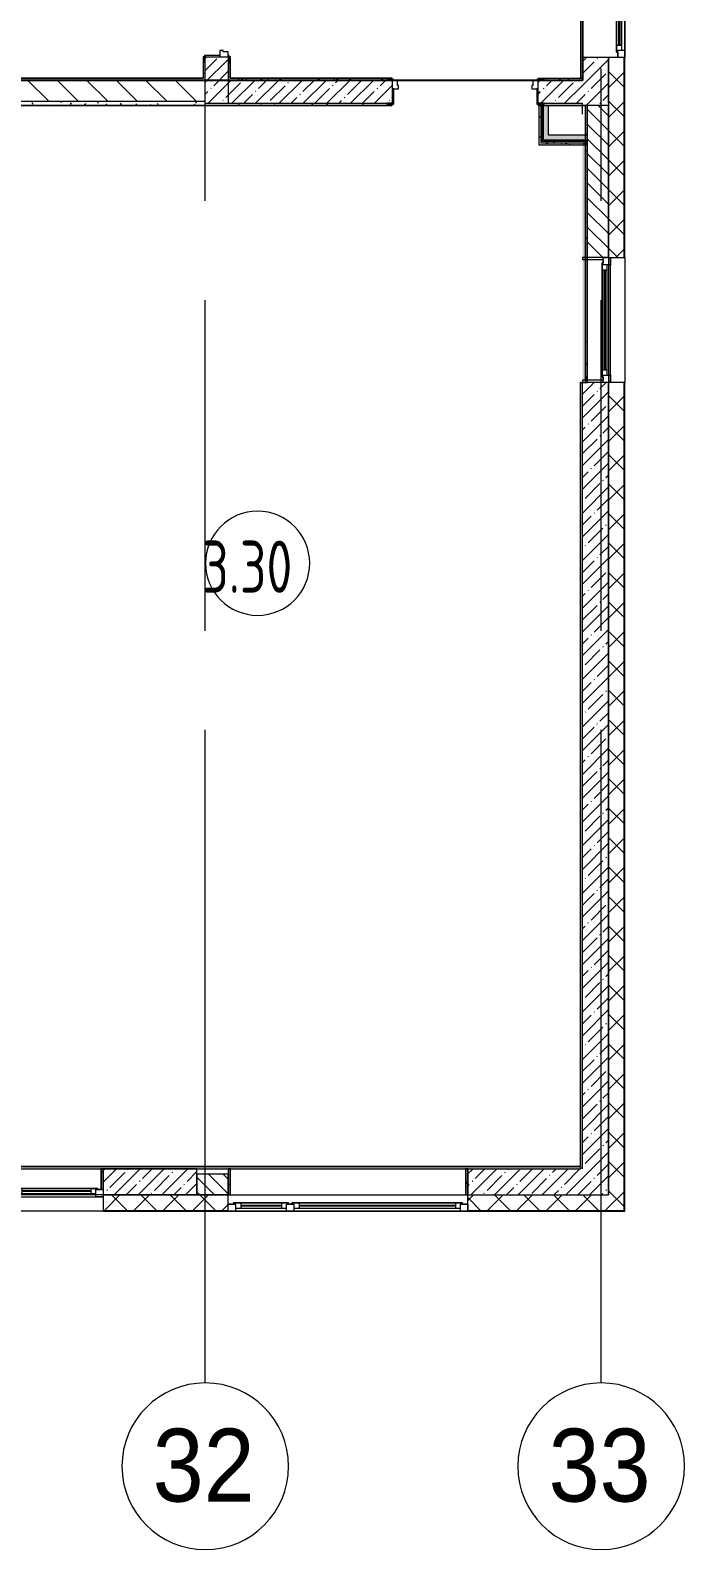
# Model space of a CAD drawing. Header units: millimetres. Extents: x -625 to 415037, y -3642 to 102118.
# Drawn here: x 408758 to 415037, y -3506 to 11080 of the extents above; entities that cross this region are included whole.
import ezdxf

# ---------------------------------------------------------------- set-up
doc = ezdxf.new("R2010")
doc.units = ezdxf.units.MM
doc.linetypes.add('Осевая', pattern=[6350, 1270, -952.5, 3175, -952.5])
for name, color, linetype, lineweight in [('A-AREA-IDEN', 7, 'Continuous', 9), ('A-GLAZ', 7, 'Continuous', 9), ('A-GLAZ-1', 7, 'Continuous', 5), ('A-WALL', 7, 'Continuous', 5), ('I-WALL', 7, 'Continuous', 5), ('S-COLS', 7, 'Continuous', 9), ('S-COLS-1', 7, 'Continuous', 5), ('Оси', 7, 'Continuous', 9), ('Оси-1', 7, 'Continuous', 20), ('Оси-2', 7, 'Осевая', 9)]:
    doc.layers.add(name, color=color, linetype=linetype, lineweight=lineweight)
doc.layers.add('A-AREA-PATT-3', color=7, linetype='Continuous', lineweight=5, true_color=0xe6fae8, transparency=1)
for name, color, linetype, lineweight, true_color in [('A-DOOR-1', 7, 'Continuous', 5, 0xc0c0c0), ('A-DOOR-FRAM-1', 7, 'Continuous', 5, 0xc0c0c0), ('A-WALL-1', 9, 'Continuous', 5, 0x808080), ('A-WALL-FNSH-1', 9, 'Continuous', 5, 0x808080)]:
    doc.layers.add(name, color=color, linetype=linetype, lineweight=lineweight, true_color=true_color)
doc.layers.get('A-DOOR-1').off()
doc.styles.add('Arial', font='arial.ttf', dxfattribs={"width": 0.9, "height": 700})
doc.styles.add('СПДС', font='ГОСТ тип А.ttf', dxfattribs={"width": 0.9})
pattern_1 = [(135, (289227.4, 1e-08), (-70.71068, -70.71068), [])]
pattern_2 = [(45, (289227.4, 1e-08), (-114.04925, 114.04925), []), (45, (289341.45, 1e-08), (-114.04925, 114.04925), [201.612, -40.322, 6.706, -33.617])]
pattern_3 = [(45, (289227.4, 1e-08), (-141.42136, 141.42136), []), (135, (289227.4, 1e-08), (-141.42136, -141.42136), [])]
pattern_4 = [(0, (289227.4, 1e-08), (243.84, 60.96), [20.117, -162.763, 20.117, -162.763, -975.36]), (0, (289227.4, 1e-08), (243.84, 60.96), [-365.76, 20.117, -345.643, 20.117, -162.763, -426.72]), (0, (289227.4, 1e-08), (243.84, 60.96), [-914.4, 20.117, -101.803, 20.117, -284.683]), (120, (289318.84, 30.48), (-174.71291, 180.691634), [20.117, -162.763, 20.117, -162.763, -975.36]), (120, (289318.84, 30.48), (-174.71291, 180.691634), [-365.76, 20.117, -345.643, 20.117, -162.763, -426.72]), (120, (289318.84, 30.48), (-174.71291, 180.691634), [-914.4, 20.117, -101.803, 20.117, -284.683]), (240, (289349.32, 152.4), (-69.12709, -241.651634), [20.117, -162.763, 20.117, -162.763, -975.36]), (240, (289349.32, 152.4), (-69.12709, -241.651634), [-365.76, 20.117, -345.643, 20.117, -162.763, -426.72]), (240, (289349.32, 152.4), (-69.12709, -241.651634), [-914.4, 20.117, -101.803, 20.117, -284.683])]
pattern_5 = [(45, (289227.4, 1e-08), (-212.132, 212.132), []), (135, (289227.4, 1e-08), (-212.132, -212.132), [])]

# ---------------------------------------------------------------- blocks, each defined once
blk = doc.blocks.new('120_Окно_СКБ_1Ст - 120_Окно_СКБ_1Ст 1200х2500_h_ с форточкой 3-24161067-Объем проектирования 3 этажа')
at = {"layer": 'A-GLAZ'}
for p, q in [((-600, -127), (-600, -57)), ((-600, -57), (-530, -57)), ((-530, -127), (-600, -127)), ((-530, -127), (-550, -127)), ((-550, -127), (-550, -137)), ((-550, -137), (550, -137)), ((550, -137), (-550, -137)), ((-530, -57), (-530, -127)), ((530, -87), (-530, -87)), ((-530, -87), (-530, -127)), ((-480, -137), (-480, -87)), ((480, -137), (480, -87)), ((530, -127), (530, -57)), ((530, -57), (600, -57)), ((530, -127), (530, -87)), ((600, -127), (530, -127)), ((550, -127), (530, -127)), ((550, -137), (550, -127)), ((600, -57), (600, -127))]:
    blk.add_line(p, q, dxfattribs=at)
at = {"layer": 'A-GLAZ-1'}
for p, q in [((600, -57), (-600, -57)), ((-580, -127), (-550, -127)), ((-480, -107), (480, -107)), ((480, -117), (-480, -117)), ((550, -127), (579, -127))]:
    blk.add_line(p, q, dxfattribs=at)
blk = doc.blocks.new('110_Дверь_СКБ_2Ст - Д-5_п_ Из игровой в коридор-32679362-Объем проектирования 3 этажа')
at = {"layer": 'A-DOOR-FRAM-1'}
for p, q in [((-672, 118), (-742, 118)), ((-742, 118), (-742, 110)), ((-742, 110), (-672, 110)), ((-638, 110), (-688, 110)), ((-688, 110), (-688, 30)), ((-688, 30), (-628, 30)), ((-672, 30), (-688, 30)), ((-688, 30), (-688, -110)), ((-672, 110), (-672, 118)), ((-672, -110), (-672, 30)), ((-638, 60), (-638, 110)), ((-628, 60), (-638, 60)), ((-628, 30), (-628, 60)), ((662, 60), (652, 60)), ((652, 60), (652, 30)), ((652, 30), (712, 30)), ((662, 110), (662, 60)), ((712, 110), (662, 110)), ((768, 118), (698, 118)), ((698, 118), (698, 110)), ((698, 110), (768, 110)), ((712, 30), (698, 30)), ((698, 30), (698, -110)), ((712, 30), (712, 110)), ((712, -110), (712, 30)), ((768, 110), (768, 118)), ((-672, -110), (-742, -110)), ((-742, -110), (-742, -118)), ((-742, -118), (-672, -118)), ((-688, -110), (-672, -110)), ((-672, -118), (-672, -110)), ((698, -110), (712, -110)), ((768, -110), (698, -110)), ((698, -110), (698, -118)), ((698, -118), (768, -118)), ((768, -118), (768, -110))]:
    blk.add_line(p, q, dxfattribs=at)
blk = doc.blocks.new('110_Дверь_СКБ_2Ст - Д-1_л_Лестничная клетка EIS60 2-32142534-Объем проектирования 3 этажа')
at = {"layer": 'A-DOOR-FRAM-1'}
for p, q in [((-672, 118), (-742, 118)), ((-742, 118), (-742, 110)), ((-742, 110), (-672, 110)), ((-638, 110), (-688, 110)), ((-688, 110), (-688, 30)), ((-688, 30), (-628, 30)), ((-672, 30), (-688, 30)), ((-688, 30), (-688, -110)), ((-672, 110), (-672, 118)), ((-672, -110), (-672, 30)), ((-638, 60), (-638, 110)), ((-628, 60), (-638, 60)), ((-628, 30), (-628, 60)), ((662, 60), (652, 60)), ((652, 60), (652, 30)), ((652, 30), (712, 30)), ((662, 110), (662, 60)), ((712, 110), (662, 110)), ((768, 118), (698, 118)), ((698, 118), (698, 110)), ((698, 110), (768, 110)), ((712, 30), (698, 30)), ((698, 30), (698, -110)), ((712, 30), (712, 110)), ((712, -110), (712, 30)), ((768, 110), (768, 118)), ((-672, -110), (-742, -110)), ((-742, -110), (-742, -118)), ((-742, -118), (-672, -118)), ((-688, -110), (-672, -110)), ((-672, -118), (-672, -110)), ((698, -110), (712, -110)), ((768, -110), (698, -110)), ((698, -110), (698, -118)), ((698, -118), (768, -118)), ((768, -118), (768, -110))]:
    blk.add_line(p, q, dxfattribs=at)
blk = doc.blocks.new('120_Окно_СКБ_2Ст_Фрамуга сверху - 120_Окно_СКБ_2Ст_2300х2500_h_ ДОО-22877115-Объем проектирования 3 этажа')
at = {"layer": 'A-GLAZ'}
for p, q in [((-1150, 13), (-1150, 83)), ((-1150, 83), (-1080, 83)), ((-1080, 13), (-1150, 13)), ((-1080, 13), (-1100, 13)), ((-1100, 13), (-1100, 3)), ((-1100, 3), (540, 3)), ((540, 3), (-1100, 3)), ((-1080, 83), (-1080, 13)), ((520, 53), (-1080, 53)), ((-1080, 53), (-1080, 13)), ((-1030, 3), (-1030, 53)), ((470, 3), (470, 53)), ((520, 13), (520, 83)), ((520, 83), (590, 83)), ((520, 13), (520, 53)), ((590, 13), (520, 13)), ((540, 13), (520, 13)), ((540, 3), (540, 13)), ((590, 13), (570, 13)), ((570, 13), (570, 3)), ((570, 3), (1100, 3)), ((1100, 3), (570, 3)), ((590, 83), (590, 13)), ((1080, 53), (590, 53)), ((590, 53), (590, 13)), ((640, 3), (640, 53)), ((1030, 3), (1030, 53)), ((1080, 13), (1080, 83)), ((1080, 83), (1150, 83)), ((1080, 13), (1080, 53)), ((1150, 13), (1080, 13)), ((1100, 13), (1080, 13)), ((1100, 3), (1100, 13)), ((1150, 83), (1150, 13))]:
    blk.add_line(p, q, dxfattribs=at)
at = {"layer": 'A-GLAZ-1'}
for p, q in [((1150, 83), (-1150, 83)), ((-1150, 13), (-1100, 13)), ((-1080, 83), (1080, 83)), ((-1030, 33), (470, 33)), ((470, 23), (-1030, 23)), ((540, 13), (570, 13)), ((540, 13), (570, 13)), ((640, 33), (1030, 33)), ((1030, 23), (640, 23)), ((1100, 13), (1150, 13))]:
    blk.add_line(p, q, dxfattribs=at)
blk = doc.blocks.new('120_Окно_СКБ_1Ст - 120_Окно_СКБ_1Ст 900х2500_h_ с форточкой-V554-Объем проектирования 3 этажа')
at = {"layer": 'A-GLAZ'}
for p, q in [((-450, -127), (-450, -57)), ((-450, -57), (-380, -57)), ((-380, -127), (-450, -127)), ((-380, -127), (-400, -127)), ((-400, -127), (-400, -137)), ((-400, -137), (400, -137)), ((400, -137), (-400, -137)), ((-380, -57), (-380, -127)), ((380, -87), (-380, -87)), ((-380, -87), (-380, -127)), ((-330, -137), (-330, -87)), ((330, -137), (330, -87)), ((380, -127), (380, -57)), ((380, -57), (450, -57)), ((380, -127), (380, -87)), ((450, -127), (380, -127)), ((400, -127), (380, -127)), ((400, -137), (400, -127)), ((450, -57), (450, -127))]:
    blk.add_line(p, q, dxfattribs=at)
at = {"layer": 'A-GLAZ-1'}
for p, q in [((450, -57), (-450, -57)), ((-430, -127), (-400, -127)), ((-330, -107), (330, -107)), ((330, -117), (-330, -117)), ((400, -127), (430, -127))]:
    blk.add_line(p, q, dxfattribs=at)
blk = doc.blocks.new('120_Окно_СКБ_2Ст_Фрамуга сверху - 120_Окно_СКБ_2Ст_2300х2500_h_ ДОО 2-24160916-Объем проектирования 3 этажа')
at = {"layer": 'A-GLAZ'}
for p, q in [((-1150, 13), (-1150, 83)), ((-1150, 83), (-1080, 83)), ((-1080, 13), (-1150, 13)), ((-1080, 83), (-1080, 13)), ((-590, 13), (-590, 83)), ((-590, 83), (-520, 83)), ((-520, 13), (-590, 13)), ((-520, 13), (-540, 13)), ((-540, 13), (-540, 3)), ((-540, 3), (1100, 3)), ((1100, 3), (-540, 3)), ((-520, 83), (-520, 13)), ((1080, 53), (-520, 53)), ((-520, 53), (-520, 13)), ((-470, 3), (-470, 53)), ((1030, 3), (1030, 53)), ((1080, 13), (1080, 83)), ((1080, 83), (1150, 83)), ((1080, 13), (1080, 53)), ((1150, 13), (1080, 13)), ((1100, 13), (1080, 13)), ((1100, 3), (1100, 13)), ((1150, 83), (1150, 13))]:
    blk.add_line(p, q, dxfattribs=at)
at = {"layer": 'A-GLAZ-1'}
for p, q in [((1150, 83), (-1150, 83)), ((-1150, 13), (-540, 13)), ((-1080, 83), (1080, 83)), ((-590, 53), (-1080, 53)), ((-590, 43), (-1080, 43)), ((-1080, 13), (-540, 13)), ((-470, 33), (1030, 33)), ((1030, 23), (-470, 23)), ((1100, 13), (1150, 13))]:
    blk.add_line(p, q, dxfattribs=at)
blk = doc.blocks.new('Ось сетки - D8-29747960-Объем проектирования 3 этажа')
at = {"layer": 'Оси-1'}
for start, end in [(360, 180), (180, 360)]:
    blk.add_arc((0, 0), 4, start, end, dxfattribs=at)
blk = doc.blocks.new('Марка_Помещения - Номер-25198446-Объем проектирования 3 этажа')
at = {"layer": 'A-AREA-IDEN'}
for start, end in [(360, 180), (180, 360)]:
    blk.add_arc((0, 0), 2.5, start, end, dxfattribs=at)

msp = doc.modelspace()

# ---------------------------------------------------------------- hatches: boundary and pattern name
at = {"layer": 'A-AREA-PATT-3'}
h = msp.add_hatch(color=256, dxfattribs=at)
h.paths.add_polyline_path([(414037, 10621), (414047, 10621), (414047, 14911), (414037, 14911), (414037, 10630)])
h.paths.add_polyline_path([(412207, 13750), (412507, 13750), (412507, 17350), (412207, 17350), (412207, 13963)])
h.paths.add_polyline_path([(411577, 15137), (411571, 15137), (411573, 15142), (411576, 15143), (411577, 15140)])
h.paths.add_polyline_path([(411897, 13909), (411967, 13909), (411967, 13926), (411985, 13926), (411985, 13934), (412037, 13934), (412037, 13954), (411985, 13954), (411985, 15026), (411967, 15026), (411967, 15044), (411577, 15044), (411575, 15273), (411570, 15275), (411568, 15275), (411458, 15273), (411457, 15271), (411457, 15044), (411067, 15044), (411067, 15026), (411049, 15026), (411049, 13954), (410997, 13954), (410997, 13934), (411049, 13934), (411049, 13926), (411067, 13926), (411067, 13909), (411776, 13909)])
h.paths.add_polyline_path([(411463, 15115), (411463, 15137), (411457, 15137), (411459, 15143), (411463, 15141), (411463, 15115)])
h.paths.add_polyline_path([(411571, 15143), (411573, 15145), (411571, 15143)])
msp.add_hatch(color=256, dxfattribs=at).paths.add_polyline_path([(414072, 7701), (414087, 7701), (414087, 9990), (413647, 9990), (413647, 10360), (413637, 10360), (413637, 9980), (414057, 9980), (414058, 7701)])
at = {"layer": 'A-WALL'}
h = msp.add_hatch(dxfattribs=at)
h.set_pattern_fill('FP_24', color=256, style=0, pattern_type=2)
h.set_pattern_definition(pattern_3)
h.paths.add_polyline_path([(414310, -250), (414457, -250), (414457, 7700), (414307, 7700), (414307, -250)])
h.paths.add_polyline_path([(414457, 8900), (414457, 10820), (414307, 10820), (414307, 8900)])
h.paths.add_polyline_path([(414307, 13120), (414457, 13120), (414457, 21400), (414307, 21400), (414307, 13150)])
h = msp.add_hatch(dxfattribs=at)
h.set_pattern_fill('FP_2', color=256, style=0, pattern_type=2)
h.set_pattern_definition(pattern_1)
h.paths.add_polyline_path([(414307, 7700), (414307, 7701), (414255, 7700)])
h.paths.add_polyline_path([(414176, 8900), (414307, 8900), (414307, 10360), (414107, 10360), (414107, 8900), (414138, 8900)])
h = msp.add_hatch(dxfattribs=at)
h.set_pattern_fill('FP_2', color=256, style=0, pattern_type=2)
h.set_pattern_definition(pattern_1)
h.paths.add_polyline_path([(394407, -100), (395457, -100), (395457, 100), (394407, 100)])
h.paths.add_polyline_path([(399057, -100), (399057, 100), (398157, 100), (398157, -100), (398998, -100)])
h.paths.add_polyline_path([(399957, -100), (400857, -100), (400857, 100), (399957, 100), (399957, 21)])
h.paths.add_polyline_path([(381157, -100), (381957, -100), (381957, 100), (381157, 100), (381157, -48)])
h.paths.add_polyline_path([(410657, -100), (410657, 100), (410357, 100), (410357, -100)])
h.paths.add_polyline_path([(408513, -100), (408557, -100), (408557, 100), (408057, 99), (408057, -100)])
h.paths.add_polyline_path([(383757, -100), (384007, -100), (384007, 100), (383757, 100), (383757, -77)])
h.paths.add_polyline_path([(386307, -100), (387357, -100), (387357, 100), (386307, 100)])
h.paths.add_polyline_path([(390837, -100), (390957, -100), (390957, 100), (390057, 100), (390057, -100), (390797, -100)])
h.paths.add_polyline_path([(405207, -100), (406257, -100), (406257, 100), (405207, 100), (405207, 2)])
h.paths.add_polyline_path([(391857, -100), (392107, -100), (392107, 100), (391857, 100), (391857, 50)])
h.paths.add_polyline_path([(402657, -100), (402907, -100), (402907, 100), (402657, 100), (402657, -84)])
h = msp.add_hatch(dxfattribs=at)
h.set_pattern_fill('FP_24', color=256, style=0, pattern_type=2)
h.set_pattern_definition(pattern_3)
h.paths.add_polyline_path([(414305, -250), (414307, -250), (414307, -100), (412957, -100), (412957, -250), (414057, -250)])
h.paths.add_polyline_path([(410357, -250), (410657, -250), (410657, -100), (409457, -100), (409457, -250), (409601, -250)])
h.paths.add_polyline_path([(408513, -250), (408557, -250), (408557, -100), (407157, -100), (407157, -250), (408057, -250)])
h.paths.add_polyline_path([(406257, -250), (406257, -100), (405207, -100), (405207, -250)])
h.paths.add_polyline_path([(401986, -250), (402907, -250), (402907, -100), (401757, -100), (401757, -250)])
h.paths.add_polyline_path([(399957, -250), (400857, -250), (400857, -100), (399957, -100), (399957, -231)])
h.paths.add_polyline_path([(396548, -250), (397257, -250), (397257, -100), (396357, -100), (396357, -250)])
h.paths.add_polyline_path([(398998, -250), (399057, -250), (399057, -100), (398157, -100), (398157, -250), (398995, -250)])
h.paths.add_polyline_path([(395457, -250), (395457, -100), (394407, -100), (394407, -250), (394930, -250)])
h.paths.add_polyline_path([(390057, -250), (392107, -250), (392107, -100), (390057, -100)])
h.paths.add_polyline_path([(386758, -250), (387357, -250), (387357, -100), (386307, -100), (386307, -250)])
h.paths.add_polyline_path([(388933, -250), (389157, -250), (389157, -100), (388257, -100), (388257, -250)])
h.paths.add_polyline_path([(378513, -250), (380257, -250), (380257, -100), (378437, -100), (378437, -250), (378501, -250)])
h.paths.add_polyline_path([(381157, -250), (381957, -250), (381957, -100), (381157, -100)])
h.paths.add_polyline_path([(384007, -250), (384007, -100), (382857, -100), (382857, -250), (383805, -250)])
at = {"layer": 'I-WALL'}
h = msp.add_hatch(dxfattribs=at)
h.set_pattern_fill('FP_1', color=256, style=0, pattern_type=2)
h.set_pattern_definition(pattern_2)
h.paths.add_polyline_path([(414107, 10360), (414307, 10360), (414307, 10820), (414057, 10820), (414057, 10360), (414105, 10360)])
h.paths.add_polyline_path([(414058, 13120), (414307, 13120), (414307, 21400), (414057, 21400), (414057, 13120)])
h = msp.add_hatch(dxfattribs=at)
h.set_pattern_fill('FP_1', color=256, style=0, pattern_type=2)
h.set_pattern_definition(pattern_2)
h.paths.add_polyline_path([(410657, 10380), (410657, 10825), (410437, 10825), (410437, 10380)])
h.paths.add_polyline_path([(410437, 12225), (410657, 12225), (410657, 13400), (410437, 13400), (410437, 12250)])
h.paths.add_polyline_path([(410437, 13900), (410657, 13900), (410657, 18600), (410437, 18600), (410437, 13920)])
h.paths.add_polyline_path([(410457, 19100), (410657, 19100), (410657, 19110), (410457, 19101), (410457, 19110), (410437, 19110), (410437, 19100)])
h = msp.add_hatch(dxfattribs=at)
h.set_pattern_fill('FP_191', color=256, style=0, pattern_type=2)
h.set_pattern_definition(pattern_4)
h.paths.add_polyline_path([(410677, 10600), (410677, 10825), (410665, 10825), (410665, 10770), (410657, 10770), (410657, 10600), (410663, 10600)])
h.paths.add_polyline_path([(410677, 12225), (410677, 18829), (410657, 18830), (410658, 12280), (410665, 12280), (410665, 12225)])
h = msp.add_hatch(dxfattribs=at)
h.set_pattern_fill('FP_191', color=256, style=0, pattern_type=2)
h.set_pattern_definition(pattern_4)
h.paths.add_polyline_path([(414037, 10620), (414057, 10621), (414057, 18830), (414037, 18830), (414037, 10621)])
h = msp.add_hatch(dxfattribs=at)
h.set_pattern_fill('FP_191', color=256, style=0, pattern_type=2)
h.set_pattern_definition(pattern_4)
h.paths.add_polyline_path([(410437, 10620), (410437, 10770), (410429, 10770), (410429, 10825), (410417, 10825), (410417, 10620)])
h.paths.add_polyline_path([(410429, 12225), (410432, 12280), (410437, 12280), (410437, 12430), (410417, 12430), (410417, 12225), (410422, 12225)])
h = msp.add_hatch(dxfattribs=at)
h.set_pattern_fill('FP_191', color=256, style=0, pattern_type=2)
h.set_pattern_definition(pattern_4)
h.paths.add_polyline_path([(410416, 10600), (410437, 10600), (410416, 10620), (400407, 10620), (400407, 10608), (400437, 10608), (400437, 10600), (409601, 10600)])
h.paths.add_polyline_path([(390056, 10600), (392842, 10600), (392842, 10608), (392872, 10608), (392872, 10620), (390057, 10620), (390056, 10602)])
h.paths.add_polyline_path([(410437, 10600), (410437, 10620), (410417, 10620), (410427, 10610)])
h.paths.add_polyline_path([(394352, 10600), (396877, 10600), (396877, 10608), (396932, 10608), (396932, 10620), (394322, 10620), (394322, 10608), (394352, 10608), (394352, 10600)])
h.paths.add_polyline_path([(398387, 10600), (399427, 10600), (399427, 10608), (399457, 10608), (399457, 10620), (398332, 10620), (398332, 10608), (398387, 10608), (398387, 10601)])
h = msp.add_hatch(dxfattribs=at)
h.set_pattern_fill('FP_23', color=256, style=0, pattern_type=2)
h.set_pattern_definition([(135, (289227.4, 1e-08), (-141.42136, -141.42136), [])])
h.paths.add_polyline_path([(408557, 10400), (410437, 10400), (410437, 10600), (408557, 10600)])
h.paths.add_polyline_path([(399358, 10400), (399457, 10400), (399457, 10600), (398332, 10600), (398332, 10400), (399357, 10400)])
h.paths.add_polyline_path([(400536, 10400), (401157, 10400), (401157, 10600), (400407, 10600), (400407, 10400), (400457, 10400)])
h.paths.add_polyline_path([(396932, 10400), (396932, 10600), (396577, 10600), (396578, 10400), (396908, 10400)])
h = msp.add_hatch(dxfattribs=at)
h.set_pattern_fill('FP_1', color=256, style=0, pattern_type=2)
h.set_pattern_definition(pattern_2)
h.paths.add_polyline_path([(414057, 10380), (414057, 10600), (413632, 10600), (413632, 10380), (414036, 10380)])
h.paths.add_polyline_path([(412232, 10380), (412232, 10600), (410657, 10600), (410657, 10380), (412207, 10380)])
h = msp.add_hatch(dxfattribs=at)
h.set_pattern_fill('FP_191', color=256, style=0, pattern_type=2)
h.set_pattern_definition(pattern_4)
h.paths.add_polyline_path([(414030, 10600), (414057, 10600), (414036, 10620), (413632, 10620), (413632, 10608), (413687, 10608), (413687, 10600), (413952, 10600)])
h.paths.add_polyline_path([(412177, 10600), (412177, 10608), (412232, 10608), (412232, 10620), (410678, 10620), (410678, 10600), (411333, 10600)])
h.paths.add_polyline_path([(414057, 10600), (414057, 10620), (414037, 10620), (414046, 10611)])
h = msp.add_hatch(dxfattribs=at)
h.set_pattern_fill('FP_191', color=256, style=0, pattern_type=2)
h.set_pattern_definition(pattern_4)
h.paths.add_polyline_path([(410416, 10360), (410417, 10360), (410416, 10400), (408557, 10400), (408557, 10380), (408578, 10360), (409601, 10360)])
h.paths.add_polyline_path([(408557, 10360), (408577, 10360), (408557, 10380)])
h = msp.add_hatch(dxfattribs=at)
h.set_pattern_fill('FP_191', color=256, style=0, pattern_type=2)
h.set_pattern_definition(pattern_4)
h.paths.add_polyline_path([(414036, 10360), (414057, 10360), (414057, 10380), (413687, 10378), (413687, 10372), (413682, 10372), (413682, 10360), (413952, 10360)])
h.paths.add_polyline_path([(410437, 10360), (412232, 10360), (412232, 10372), (412177, 10372), (412177, 10380), (410437, 10380)])
h.paths.add_polyline_path([(413637, 10360), (413637, 10372), (413632, 10372), (413632, 10360)])
h = msp.add_hatch(dxfattribs=at)
h.set_pattern_fill('FP_191', color=256, style=0, pattern_type=2)
h.set_pattern_definition(pattern_4)
h.paths.add_polyline_path([(413654, 10000), (413657, 10000), (413657, 10372), (413637, 10372), (413637, 10000), (413647, 10000)])
h = msp.add_hatch(dxfattribs=at)
h.set_pattern_fill('FP_192', color=256, style=0, pattern_type=2)
h.set_pattern_definition(pattern_5)
h.paths.add_polyline_path([(413670, 10000), (413670, 10372), (413657, 10372), (413657, 10000)])
h = msp.add_hatch(dxfattribs=at)
h.set_pattern_fill('FP_192', color=256, style=0, pattern_type=2)
h.set_pattern_definition(pattern_5)
h.paths.add_polyline_path([(413670, 10013), (413682, 10013), (413682, 10372), (413670, 10372), (413670, 10075)])
for points in [[(413682, 10025), (413732, 10025), (413732, 10360), (413682, 10360), (413682, 10277)], [(414087, 10025), (414087, 10075), (413732, 10075), (413732, 10025), (414086, 10025)]]:
    msp.add_hatch(color=256, dxfattribs=at).paths.add_polyline_path(points)
h = msp.add_hatch(dxfattribs=at)
h.set_pattern_fill('FP_191', color=256, style=0, pattern_type=2)
h.set_pattern_definition(pattern_4)
h.paths.add_polyline_path([(414087, 7701), (414107, 7701), (414107, 10360), (414087, 10360), (414087, 7714)])
h = msp.add_hatch(dxfattribs=at)
h.set_pattern_fill('FP_191', color=256, style=0, pattern_type=2)
h.set_pattern_definition(pattern_4)
h.paths.add_polyline_path([(414057, 9980), (414087, 9981), (414087, 10000), (413637, 10000), (413637, 9980), (414044, 9980)])
h = msp.add_hatch(dxfattribs=at)
h.set_pattern_fill('FP_192', color=256, style=0, pattern_type=2)
h.set_pattern_definition(pattern_5)
h.paths.add_polyline_path([(414057, 10000), (414087, 10000), (414087, 10013), (413670, 10013), (413670, 10000), (414055, 10000)])
h = msp.add_hatch(dxfattribs=at)
h.set_pattern_fill('FP_192', color=256, style=0, pattern_type=2)
h.set_pattern_definition(pattern_5)
h.paths.add_polyline_path([(414057, 10013), (414087, 10013), (414086, 10025), (413682, 10025), (413682, 10013), (414054, 10013)])
h = msp.add_hatch(dxfattribs=at)
h.set_pattern_fill('FP_191', color=256, style=0, pattern_type=2)
h.set_pattern_definition(pattern_4)
h.paths.add_polyline_path([(414087, 8880), (414087, 8900), (414058, 8900), (414058, 8880), (414087, 8880)])
h.paths.add_polyline_path([(414245, 8880), (414255, 8880), (414255, 8900), (414107, 8900), (414107, 8880), (414178, 8880)])
h = msp.add_hatch(dxfattribs=at)
h.set_pattern_fill('FP_191', color=256, style=0, pattern_type=2)
h.set_pattern_definition(pattern_4)
h.paths.add_polyline_path([(414057, 160), (414057, 7700), (414037, 7700), (414037, 171), (414056, 161)])
h.paths.add_polyline_path([(414057, 160), (414037, 170), (414037, 160), (414056, 160)])
h = msp.add_hatch(dxfattribs=at)
h.set_pattern_fill('FP_191', color=256, style=0, pattern_type=2)
h.set_pattern_definition(pattern_4)
h.paths.add_polyline_path([(414057, 7701), (414087, 7701), (414087, 7721), (414057, 7721)])
h.paths.add_polyline_path([(414245, 7701), (414255, 7701), (414255, 7721), (414107, 7721), (414107, 7701), (414160, 7701)])
h = msp.add_hatch(dxfattribs=at)
h.set_pattern_fill('FP_1', color=256, style=0, pattern_type=2)
h.set_pattern_definition(pattern_2)
h.paths.add_polyline_path([(414307, -100), (414307, 7700), (414085, 7700), (414057, 7688), (414057, -100)])
h.paths.add_polyline_path([(414057, 7688), (414086, 7701), (414057, 7700)])
h = msp.add_hatch(dxfattribs=at)
h.set_pattern_fill('FP_191', color=256, style=0, pattern_type=2)
h.set_pattern_definition(pattern_4)
h.paths.add_polyline_path([(413990, 150), (414037, 150), (414037, 170), (398998, 170), (398998, 150), (413952, 150)])
h = msp.add_hatch(dxfattribs=at)
h.set_pattern_fill('FP_191', color=256, style=0, pattern_type=2)
h.set_pattern_definition(pattern_4)
h.paths.add_polyline_path([(409437, -48), (409457, -48), (409456, 150), (409437, 150), (409437, -38)])
h = msp.add_hatch(dxfattribs=at)
h.set_pattern_fill('FP_191', color=256, style=0, pattern_type=2)
h.set_pattern_definition(pattern_4)
h.paths.add_polyline_path([(410677, -100), (410677, 150), (410657, 150), (410657, -100)])
h = msp.add_hatch(dxfattribs=at)
h.set_pattern_fill('FP_191', color=256, style=0, pattern_type=2)
h.set_pattern_definition(pattern_4)
h.paths.add_polyline_path([(412957, -100), (412956, 150), (412937, 148), (412937, -100)])
h = msp.add_hatch(dxfattribs=at)
h.set_pattern_fill('FP_1', color=256, style=0, pattern_type=2)
h.set_pattern_definition(pattern_2)
h.paths.add_polyline_path([(414049, -100), (414057, -100), (414057, 150), (412957, 150), (412957, -100), (414037, -100)])
at = {"layer": 'S-COLS-1'}
h = msp.add_hatch(dxfattribs=at)
h.set_pattern_fill('FP_1', color=256, style=0, pattern_type=2)
h.set_pattern_definition(pattern_2)
h.paths.add_polyline_path([(410357, -100), (410357, 150), (409457, 150), (409457, -100), (409601, -100)])

# ---------------------------------------------------------------- linework, layer by layer
msp.add_lwpolyline([(414057, 10600), (374197, 10600), (374197, 13400), (414057, 13400)], close=True)
at = {"layer": 'A-WALL'}
for p, q in [((414057, 18850), (414057, 10600)), ((414465, 13120), (414465, 10820)), ((410677, 10620), (410677, 10825)), ((414307, 10820), (414307, 7701)), ((414307, 10380), (414307, 10820)), ((414457, 8900), (414457, 10820)), ((414460, 8900), (414460, 10820)), ((410437, 10380), (410437, 10770)), ((400407, 10620), (410417, 10620)), ((410657, 10600), (412177, 10600)), ((410677, 10620), (412232, 10620)), ((410678, 10620), (410678, 10621)), ((413632, 10620), (414037, 10620)), ((414057, 10600), (413687, 10600)), ((410437, 10380), (412177, 10380)), ((413670, 10013), (413670, 10372)), ((413682, 10025), (413682, 10372)), ((413687, 10380), (414057, 10380)), ((414057, 10360), (414057, 10380)), ((414307, 10360), (414087, 10360)), ((414087, 7700), (414087, 10360)), ((414307, 8900), (414307, 10360)), ((414107, 10013), (413670, 10013)), ((414107, 10025), (413682, 10025)), ((414465, 8900), (414465, 7700)), ((414037, 170), (414037, 7701)), ((414107, 7701), (414107, 7700)), ((414307, 7701), (414255, 7701)), ((414307, 7700), (414307, 7701)), ((414457, -250), (414457, 7700)), ((414460, -253), (414460, 7700)), ((410357, 100), (410357, -100)), ((410357, -100), (410657, -100)), ((410657, -100), (414307, -100)), ((409457, -258), (408557, -258)), ((409457, -250), (410657, -250)), ((409457, -253), (410657, -253)), ((412957, -258), (410657, -258)), ((412957, -250), (414457, -250)), ((412957, -253), (414460, -253))]:
    msp.add_line(p, q, dxfattribs=at)
at = {"layer": 'A-WALL-1'}
for p, q in [((414037, 18830), (414037, 10620)), ((410429, 10825), (410417, 10825)), ((410417, 10825), (410417, 10620)), ((410677, 10825), (410665, 10825)), ((414307, 10820), (414057, 10820)), ((414457, 10820), (414307, 10820)), ((410657, 10770), (410657, 10380)), ((410437, 10600), (400437, 10600)), ((412232, 10608), (412232, 10620)), ((413632, 10620), (413632, 10608)), ((414037, 10620), (414057, 10620)), ((408557, 10400), (410437, 10400)), ((412232, 10360), (412232, 10372)), ((413632, 10372), (413632, 10360)), ((413637, 10372), (413637, 9980)), ((413657, 10372), (413657, 10000)), ((413732, 10075), (413732, 10360)), ((414107, 7701), (414107, 10360)), ((414107, 10075), (413732, 10075)), ((413637, 9980), (414107, 9980)), ((413657, 10000), (414107, 10000)), ((414307, 8900), (414058, 8900)), ((414058, 8900), (414058, 8880)), ((414255, 8880), (414255, 8900)), ((414307, 8900), (414457, 8900)), ((414058, 8880), (414255, 8880)), ((414037, 7701), (414107, 7701)), ((414255, 7721), (414057, 7721)), ((414057, 7721), (414057, 7701)), ((414057, 150), (414057, 7701)), ((414307, 7700), (414087, 7700)), ((414255, 7701), (414107, 7701)), ((414255, 7701), (414255, 7721)), ((414307, 7700), (414307, -100)), ((414457, 7700), (414307, 7700)), ((414307, -100), (414307, 7700)), ((414037, 170), (398997, 170)), ((398997, 150), (414037, 150)), ((409457, 150), (409437, 150)), ((409437, 150), (409437, -48)), ((409457, -48), (409457, 150)), ((410677, 150), (410657, 150)), ((410657, 150), (410657, -100)), ((410677, -100), (410677, 150)), ((412957, 150), (412937, 150)), ((412937, 150), (412937, -100)), ((412957, 150), (412957, -100)), ((412957, -250), (412957, 150)), ((414037, 150), (414037, 160)), ((414037, 160), (414057, 160)), ((410657, 100), (410357, 100)), ((410657, -250), (410657, 100)), ((409437, -48), (409457, -48)), ((410657, -100), (409457, -100)), ((409457, -100), (409457, -250)), ((412957, -100), (414307, -100))]:
    msp.add_line(p, q, dxfattribs=at)
at = {"layer": 'A-WALL-FNSH-1'}
for p, q in [((410417, 10825), (410416, 10825)), ((410416, 10825), (410416, 10800)), ((410678, 10825), (410677, 10825)), ((410678, 10621), (410678, 10825)), ((414465, 10820), (414457, 10820)), ((414465, 8900), (414465, 10820)), ((410416, 10621), (400407, 10621)), ((412232, 10621), (410678, 10621)), ((412232, 10620), (412232, 10621)), ((413632, 10621), (413632, 10620)), ((414036, 10621), (414032, 10621)), ((412232, 10360), (408578, 10360)), ((408578, 10359), (412232, 10359)), ((412232, 10359), (412232, 10360)), ((414087, 10360), (413632, 10360)), ((413632, 10360), (413632, 10359)), ((413632, 10359), (414086, 10359)), ((414086, 10359), (414086, 7701)), ((414457, 8900), (414465, 8900)), ((414058, 8880), (414058, 8879)), ((414058, 8879), (414255, 8879)), ((414255, 8879), (414255, 8880)), ((414037, 7701), (414036, 7701)), ((414036, 7701), (414036, 171)), ((414255, 7722), (414057, 7722)), ((414057, 7722), (414057, 7721)), ((414255, 7721), (414255, 7722)), ((414465, 7700), (414457, 7700)), ((414465, -258), (414465, 7700)), ((414036, 171), (398998, 171)), ((409437, 150), (409436, 150)), ((409436, 150), (409436, -48)), ((410678, 150), (410677, 150)), ((410678, -100), (410678, 150)), ((412937, 150), (412936, 150)), ((412936, 150), (412936, -100)), ((414036, 170), (414036, 171)), ((414036, 171), (414037, 171)), ((409436, -48), (409437, -48)), ((409457, -250), (409457, -258)), ((409457, -258), (410657, -258)), ((410657, -258), (410657, -250)), ((412957, -250), (412957, -258)), ((412957, -258), (414465, -258))]:
    msp.add_line(p, q, dxfattribs=at)
at = {"layer": 'I-WALL'}
for p, q in [((413632, 10621), (414032, 10621)), ((414032, 10620), (414032, 10621)), ((414057, 10277), (414057, 10359)), ((414307, 8900), (414307, 7701)), ((409457, -100), (408557, -100))]:
    msp.add_line(p, q, dxfattribs=at)
at = {"layer": 'S-COLS'}
msp.add_line((410357, -100), (410357, 100), dxfattribs=at)
at = {"layer": 'S-COLS-1'}
for p, q in [((410357, 150), (409457, 150)), ((409457, 150), (409457, -100)), ((410357, 100), (410357, 150)), ((409457, -100), (410357, -100))]:
    msp.add_line(p, q, dxfattribs=at)
at = {"layer": 'Оси'}
for p, q in [((410437, -1906), (410437, 3094)), ((414237, -1906), (414237, 3094))]:
    msp.add_line(p, q, dxfattribs=at)
at = {"layer": 'Оси-2'}
for p, q in [((410437, 3094), (410437, 16915)), ((414237, 3094), (414237, 16915))]:
    msp.add_line(p, q, dxfattribs=at)

# ---------------------------------------------------------------- block references
at = {"layer": 'A-AREA-IDEN', "xscale": 199.9999999999999, "yscale": 199.9999999999999, "zscale": 199.9999999999999}
msp.add_blockref('Марка_Помещения - Номер-25198446-Объем проектирования 3 этажа', (410939, 5964), dxfattribs=at)
at = {"layer": 'A-DOOR-1', "rotation": 269.9999999999998}
msp.add_blockref('110_Дверь_СКБ_2Ст - Д-1_л_Лестничная клетка EIS60 2-32142534-Объем проектирования 3 этажа', (410547, 11538), dxfattribs=at)
at = {"layer": 'A-DOOR-1'}
msp.add_blockref('110_Дверь_СКБ_2Ст - Д-5_п_ Из игровой в коридор-32679362-Объем проектирования 3 этажа', (412920, 10490), dxfattribs=at)
at = {"layer": 'A-GLAZ', "color": 3}
for name, p, rotation in [('120_Окно_СКБ_2Ст_Фрамуга сверху - 120_Окно_СКБ_2Ст_2300х2500_h_ ДОО 2-24160916-Объем проектирования 3 этажа', (414382, 11970), 269.9999999999999), ('120_Окно_СКБ_1Ст - 120_Окно_СКБ_1Ст 1200х2500_h_ с форточкой 3-24161067-Объем проектирования 3 этажа', (414382, 8300), 269.9999999999999), ('120_Окно_СКБ_1Ст - 120_Окно_СКБ_1Ст 900х2500_h_ с форточкой-V554-Объем проектирования 3 этажа', (409007, -175), 180), ('120_Окно_СКБ_2Ст_Фрамуга сверху - 120_Окно_СКБ_2Ст_2300х2500_h_ ДОО-22877115-Объем проектирования 3 этажа', (411807, -175), 180)]:
    msp.add_blockref(name, p, dxfattribs=dict(at, rotation=rotation))
at = {"layer": 'Оси-1', "xscale": 199.9999999999999, "yscale": 199.9999999999999, "zscale": 199.9999999999999}
for p in [(410437, -2706), (414237, -2706)]:
    msp.add_blockref('Ось сетки - D8-29747960-Объем проектирования 3 этажа', p, dxfattribs=at)

# ---------------------------------------------------------------- texts
at = {"layer": 'A-AREA-IDEN', "insert": (410407, 6181), "char_height": 500, "width": 1327.59, "attachment_point": 1, "style": 'СПДС'}
msp.add_mtext('3.30', dxfattribs=at)
at = {"layer": 'Оси', "char_height": 700, "width": 1212.15, "attachment_point": 1, "style": 'Arial'}
for s, insert in [('32', (409932, -2345)), ('33', (413732, -2345))]:
    msp.add_mtext(s, dxfattribs=dict(at, insert=insert))

doc.saveas('drawing.dxf')
